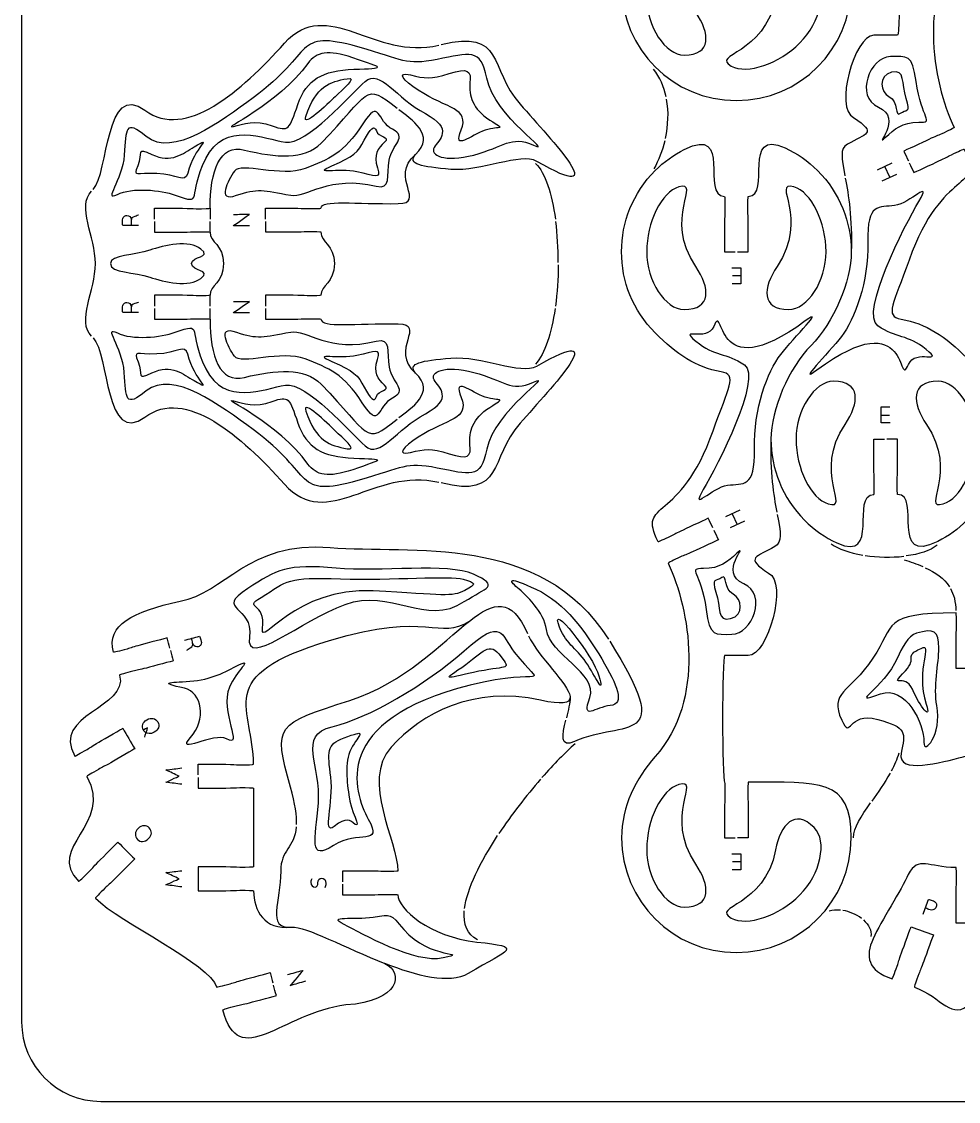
# Model space of a CAD drawing. Extents: x 0 to 250, y 0 to 300.
# Drawn here: x 0 to 118.3, y 0 to 136.4 of the extents above; entities that cross this region are included whole.
import ezdxf

# ---------------------------------------------------------------- set-up
doc = ezdxf.new("R2010")
doc.units = 0
doc.header["$MEASUREMENT"] = 0
doc.layers.add('DEFAULT', color=7, linetype='CONTINUOUS')

msp = doc.modelspace()

# ---------------------------------------------------------------- linework, layer by layer
at = {"layer": 'DEFAULT', "color": 250}
for points in [[(109.92, 118.54), (108.09, 117.68)], [(109.7, 116.78), (109.06, 118.14)], [(108.73, 116.32), (110.56, 117.18)], [(89.74, 105.33), (90.88, 105.33), (90.88, 103.31), (89.79, 103.31)], [(89.83, 104.38), (90.88, 104.38)], [(109.74, 85.74), (108.6, 85.74), (108.6, 87.76), (109.7, 87.76)], [(109.65, 86.68), (108.6, 86.68)], [(90.76, 74.74), (88.92, 73.88)], [(89.78, 74.28), (90.42, 72.92)], [(89.56, 72.52), (91.39, 73.38)], [(89.74, 31.31), (90.88, 31.31), (90.88, 29.29), (89.79, 29.29)], [(89.83, 30.37), (90.88, 30.37)]]:
    msp.add_lwpolyline(points, dxfattribs=at)
at = {"layer": 'DEFAULT', "color": 1}
for points in [[(23.85, 112.86), (23.85, 112.85), (23.85, 111.5)], [(23.85, 109.85), (23.85, 111.2)], [(23.85, 100.5), (23.85, 101.86)], [(23.85, 98.85), (23.85, 100.2)]]:
    msp.add_lwpolyline(points, dxfattribs=at)
for points, knots in [([(240.05, 0.05), (163.38, 0.05), (86.72, 0.05), (10.05, 0.05), (4.53, 0.05), (0.05, 4.53), (0.05, 10.05), (0.05, 103.38), (0.05, 196.72), (0.05, 290.05), (0.05, 295.57), (4.53, 300.05), (10.05, 300.05), (86.72, 300.05), (163.38, 300.05), (240.05, 300.05), (245.57, 300.05), (250.05, 295.57), (250.05, 290.05), (250.05, 196.72), (250.05, 103.38), (250.05, 10.05), (250.05, 4.53), (245.57, 0.05), (240.05, 0.05)], [0, 0, 0, 0, 651.969, 651.969, 651.969, 652.969, 652.969, 652.969, 1446.669, 1446.669, 1446.669, 1447.669, 1447.669, 1447.669, 2099.638, 2099.638, 2099.638, 2100.638, 2100.638, 2100.638, 2894.338, 2894.338, 2894.338, 2895.338, 2895.338, 2895.338, 2895.338]), ([(87.46, 179.82), (87.65, 179.41), (87.84, 179), (88.04, 178.59), (88.04, 178.59), (85.66, 177.48), (84.86, 177.11), (83.99, 176.7), (83.79, 176.67), (83.25, 176.42), (82.38, 176.01), (81.67, 175.68), (81.69, 175.63), (84.43, 169.76), (86.46, 158.43), (80.06, 151.21), (77.6, 148.43), (75.81, 144.96), (75.81, 140.96), (75.81, 132.95), (82.3, 126.46), (90.31, 126.46), (98.32, 126.46), (104.81, 132.95), (104.81, 140.96), (104.81, 148.54), (100.75, 147.96), (91.81, 147.96), (91.76, 147.96), (91.76, 147.17), (91.76, 146.21), (91.76, 145.62), (91.81, 145.42), (91.81, 144.46), (91.81, 143.29), (91.81, 142.12), (91.81, 140.95), (91.36, 140.95), (90.92, 140.95), (90.47, 140.95)], [0, 0, 0, 0, 3.82953, 3.82953, 3.82953, 4.82953, 4.82953, 4.82953, 5.82953, 5.82953, 5.82953, 6.82953, 6.82953, 6.82953, 7.82953, 7.82953, 7.82953, 8.82953, 8.82953, 8.82953, 9.82953, 9.82953, 9.82953, 10.82953, 10.82953, 10.82953, 11.82953, 11.82953, 11.82953, 12.82953, 12.82953, 12.82953, 13.82953, 13.82953, 13.82953, 23.75953, 23.75953, 23.75953, 27.57953, 27.57953, 27.57953, 27.57953]), ([(109.02, 157.72), (108.57, 157.72), (108.12, 157.72), (107.67, 157.72), (107.67, 156.55), (107.67, 155.38), (107.67, 154.22), (107.67, 153.25), (107.72, 153.05), (107.72, 152.47), (107.72, 151.5), (107.72, 150.72), (107.67, 150.72), (98.73, 150.72), (94.67, 150.13), (94.67, 157.71), (94.67, 165.72), (101.16, 172.21), (109.17, 172.21), (117.18, 172.21), (123.67, 165.72), (123.67, 157.71), (123.67, 153.71), (121.88, 150.24), (119.42, 147.46), (113.02, 140.23), (115.05, 128.91), (117.79, 123.04), (117.81, 122.99), (117.1, 122.66), (116.23, 122.25), (115.69, 122), (115.5, 121.96), (114.62, 121.56), (113.82, 121.18), (111.45, 120.08), (111.45, 120.08), (111.64, 119.67), (111.83, 119.26), (112.02, 118.85)], [0, 0, 0, 0, 3.84, 3.84, 3.84, 13.77, 13.77, 13.77, 14.77, 14.77, 14.77, 15.77, 15.77, 15.77, 16.77, 16.77, 16.77, 17.77, 17.77, 17.77, 18.77, 18.77, 18.77, 19.77, 19.77, 19.77, 20.77, 20.77, 20.77, 21.77, 21.77, 21.77, 22.77, 22.77, 22.77, 23.77, 23.77, 23.77, 27.59953, 27.59953, 27.59953, 27.59953]), ([(109.32, 157.72), (109.77, 157.72), (110.22, 157.72), (110.67, 157.72), (110.67, 156.55), (110.67, 155.38), (110.67, 154.22), (110.67, 153.25), (110.62, 153.05), (110.62, 152.47), (110.62, 151.5), (110.62, 150.72), (110.67, 150.72), (111, 150.59), (111, 134.71), (110.67, 134.71), (109.67, 134.71), (108.67, 134.71), (107.67, 134.71), (105.19, 134.71), (102.65, 125.45), (105.1, 124.3), (108.2, 122.3), (106.63, 122.26), (104.32, 120.94), (103.35, 120.38), (103.59, 119.22), (104.01, 116.97)], [0, 0, 0, 0, 3.82, 3.82, 3.82, 13.75, 13.75, 13.75, 14.75, 14.75, 14.75, 15.75, 15.75, 15.75, 16.75, 16.75, 16.75, 25.25, 25.25, 25.25, 26.25, 26.25, 26.25, 27.25, 27.25, 27.25, 28.25, 28.25, 28.25, 28.25]), ([(85.17, 137.64), (87, 134.95), (87.2, 132.21), (83.72, 132.21), (81.32, 132.21), (78.98, 135.81), (78.98, 139.5), (78.98, 143.18), (80.85, 147.07), (83.05, 147.69), (85.99, 148.52), (81.04, 143.75), (85.17, 137.64)], [1, 1, 1, 1, 2, 2, 2, 3, 3, 3, 4, 4, 4, 5, 5, 5, 5]), ([(89.66, 130.82), (87, 132.31), (93.87, 132.18), (95.26, 139.42), (95.88, 142.62), (97.67, 144.7), (100.14, 142.24), (101.83, 140.54), (100.93, 136.34), (98.33, 133.73), (95.72, 131.13), (91.66, 129.7), (89.66, 130.82)], [1, 1, 1, 1, 2, 2, 2, 3, 3, 3, 4, 4, 4, 5, 5, 5, 5]), ([(9.09, 115.22), (11.07, 117.34), (10.61, 128.97), (15.63, 125.23), (20.75, 121.42), (27.78, 127.63), (33.25, 133.71), (38.68, 139.76), (44.62, 131.47), (52.72, 133.46)], [0, 0, 0, 0, 1, 1, 1, 2, 2, 2, 3, 3, 3, 3]), ([(53.01, 133.53), (61.03, 135.56), (59.03, 130.53), (63, 126), (67, 121.44), (75.04, 113.07), (65.11, 118.78), (63.03, 119.94), (58.09, 117.43), (54.27, 117.77), (50.45, 118.1), (48.77, 118.42), (49.77, 119.66), (52.49, 122.08), (49.12, 124.18), (47.7, 125.29)], [0, 0, 0, 0, 1, 1, 1, 2, 2, 2, 3, 3, 3, 4, 4, 4, 5, 5, 5, 5]), ([(16.84, 111.5), (16.84, 111.95), (16.84, 112.4), (16.84, 112.85), (18.01, 112.85), (19.18, 112.85), (20.35, 112.85), (21.31, 112.85), (21.5, 112.8), (22.1, 112.8), (23.06, 112.8), (23.85, 112.8), (23.85, 112.86), (23.85, 117.62), (25.06, 120.97), (28.2, 120.21), (32.16, 119.25), (35.77, 118.93), (37.87, 121.08), (44.12, 127.47), (43.24, 128.93), (47.47, 125.48)], [0, 0, 0, 0, 3.83, 3.83, 3.83, 13.76, 13.76, 13.76, 14.76, 14.76, 14.76, 15.78, 15.78, 15.78, 16.78, 16.78, 16.78, 17.78, 17.78, 17.78, 18.78, 18.78, 18.78, 18.78]), ([(87.34, 72.48), (87.14, 72.89), (86.95, 73.29), (86.76, 73.7), (86.76, 73.7), (84.39, 72.6), (83.59, 72.22), (82.71, 71.82), (82.56, 71.69), (82.03, 71.44), (81.15, 71.03), (80.44, 70.7), (80.42, 70.74), (77.75, 76.12), (83.17, 72.88), (87.37, 84.75), (89.35, 90.33), (90.51, 91.85), (88.37, 92.21), (85.23, 92.75), (82.77, 94.4), (80.05, 97.11), (74.39, 102.77), (74.39, 111.95), (80.05, 117.62), (81.16, 118.72), (82.4, 119.61), (83.73, 120.28), (89.9, 123.41), (85.73, 114.36), (88.81, 114.36), (88.86, 114.36), (88.86, 113.58), (88.86, 112.61), (88.86, 112.02), (88.81, 111.83), (88.81, 110.86), (88.81, 109.69), (88.81, 108.53), (88.81, 107.36), (89.26, 107.36), (89.71, 107.36), (90.16, 107.36)], [0, 0, 0, 0, 3.82953, 3.82953, 3.82953, 4.82953, 4.82953, 4.82953, 5.82953, 5.82953, 5.82953, 6.82953, 6.82953, 6.82953, 7.82953, 7.82953, 7.82953, 8.82953, 8.82953, 8.82953, 9.82953, 9.82953, 9.82953, 10.82953, 10.82953, 10.82953, 11.82953, 11.82953, 11.82953, 12.82953, 12.82953, 12.82953, 13.82953, 13.82953, 13.82953, 14.82953, 14.82953, 14.82953, 24.75953, 24.75953, 24.75953, 28.59953, 28.59953, 28.59953, 28.59953]), ([(90.46, 107.36), (90.91, 107.36), (91.36, 107.36), (91.81, 107.36), (91.81, 108.53), (91.81, 109.69), (91.81, 110.86), (91.81, 111.83), (91.76, 112.02), (91.76, 112.61), (91.76, 113.58), (91.76, 114.36), (91.81, 114.36), (94.81, 114.37), (90.89, 123.01), (96.48, 120.48), (97.95, 119.79), (99.34, 118.84), (100.56, 117.62), (103.39, 114.78), (104.81, 111.07), (104.81, 107.36), (104.81, 103.65), (102.57, 98.36), (99.74, 95.53), (96.91, 92.7), (94.67, 87.41), (94.67, 83.7), (94.54, 79.55), (95.02, 76.58), (95.4, 74.48)], [0, 0, 0, 0, 3.82, 3.82, 3.82, 13.75, 13.75, 13.75, 14.75, 14.75, 14.75, 15.75, 15.75, 15.75, 16.75, 16.75, 16.75, 17.75, 17.75, 17.75, 18.75, 18.75, 18.75, 19.75, 19.75, 19.75, 20.75, 20.75, 20.75, 21.75, 21.75, 21.75, 21.75]), ([(112.14, 118.58), (112.33, 118.17), (112.52, 117.76), (112.71, 117.36), (112.71, 117.36), (115.09, 118.46), (115.89, 118.83), (116.76, 119.24), (116.92, 119.37), (117.45, 119.62), (118.33, 120.03), (119.04, 120.36), (119.06, 120.32), (121.72, 114.94), (116.31, 118.17), (112.11, 106.31), (110.13, 100.73), (108.97, 99.21), (111.11, 98.85), (114.25, 98.32), (116.71, 96.67), (119.42, 93.95), (125.09, 88.29), (125.09, 79.11), (119.42, 73.45), (118.32, 72.34), (117.07, 71.45), (115.75, 70.78), (109.57, 67.65), (113.74, 76.7), (110.67, 76.7), (110.62, 76.7), (110.62, 77.48), (110.62, 78.45), (110.62, 79.04), (110.67, 79.23), (110.67, 80.2), (110.67, 81.37), (110.67, 82.54), (110.67, 83.7), (110.22, 83.7), (109.77, 83.7), (109.32, 83.7)], [0, 0, 0, 0, 3.82953, 3.82953, 3.82953, 4.82953, 4.82953, 4.82953, 5.82953, 5.82953, 5.82953, 6.82953, 6.82953, 6.82953, 7.82953, 7.82953, 7.82953, 8.82953, 8.82953, 8.82953, 9.82953, 9.82953, 9.82953, 10.82953, 10.82953, 10.82953, 11.82953, 11.82953, 11.82953, 12.82953, 12.82953, 12.82953, 13.82953, 13.82953, 13.82953, 14.82953, 14.82953, 14.82953, 24.75953, 24.75953, 24.75953, 28.58953, 28.58953, 28.58953, 28.58953]), ([(30.85, 111.5), (30.85, 111.95), (30.85, 112.41), (30.85, 112.86), (32.01, 112.86), (33.18, 112.86), (34.35, 112.86), (35.32, 112.86), (35.51, 112.81), (36.1, 112.81), (37.07, 112.81), (37.85, 112.81), (37.85, 112.86), (37.85, 113.99), (42.21, 113.36), (47.6, 113.44), (51.24, 113.49), (46.45, 116.72), (49.77, 119.66)], [0, 0, 0, 0, 3.85, 3.85, 3.85, 13.78, 13.78, 13.78, 14.78, 14.78, 14.78, 15.78, 15.78, 15.78, 16.78, 16.78, 16.78, 17.78, 17.78, 17.78, 17.78]), ([(83.71, 100.07), (81.32, 100.07), (78.98, 103.67), (78.98, 107.36), (78.98, 111.05), (80.85, 114.93), (83.05, 115.55), (85.98, 116.38), (81.04, 111.61), (85.17, 105.5), (87, 102.81), (87.2, 100.07), (83.71, 100.07)], [1, 1, 1, 1, 2, 2, 2, 3, 3, 3, 4, 4, 4, 5, 5, 5, 5]), ([(96.91, 100.07), (93.42, 100.07), (93.63, 102.81), (95.45, 105.5), (99.59, 111.61), (94.64, 116.38), (97.57, 115.55), (99.77, 114.93), (101.64, 111.05), (101.64, 107.36), (101.64, 103.67), (99.3, 100.07), (96.91, 100.07)], [1, 1, 1, 1, 2, 2, 2, 3, 3, 3, 4, 4, 4, 5, 5, 5, 5]), ([(8.88, 96.69), (6.98, 98.55), (9.37, 102.48), (9.37, 105.86), (9.37, 109.23), (6.98, 113.16), (8.88, 115.01)], [0, 0, 0, 0, 1, 1, 1, 2, 2, 2, 2]), ([(16.84, 111.2), (16.84, 110.75), (16.84, 110.3), (16.84, 109.85), (18.01, 109.85), (19.18, 109.85), (20.35, 109.85), (21.31, 109.85), (21.5, 109.9), (22.1, 109.9), (23.06, 109.9), (23.85, 109.9), (23.85, 109.85), (23.85, 108.49), (25.54, 108.3), (25.54, 105.86), (25.54, 103.41), (23.85, 103.22), (23.85, 101.86), (23.85, 101.81), (23.06, 101.81), (22.1, 101.81), (21.5, 101.81), (21.31, 101.86), (20.35, 101.86), (19.59, 101.86), (18.84, 101.86), (18.08, 101.86), (17.67, 101.86), (17.26, 101.86), (16.84, 101.86), (16.84, 101.41), (16.84, 100.95), (16.84, 100.5)], [0, 0, 0, 0, 3.83, 3.83, 3.83, 13.76, 13.76, 13.76, 14.76, 14.76, 14.76, 15.76, 15.76, 15.76, 16.76, 16.76, 16.76, 17.76, 17.76, 17.76, 18.76, 18.76, 18.76, 19.76, 19.76, 19.76, 26.18, 26.18, 26.18, 29.69, 29.69, 29.69, 33.52, 33.52, 33.52, 33.52]), ([(30.85, 111.2), (30.85, 110.75), (30.85, 110.3), (30.85, 109.86), (32.01, 109.86), (33.18, 109.86), (34.35, 109.86), (35.32, 109.86), (35.51, 109.91), (36.1, 109.91), (37.07, 109.91), (37.85, 109.91), (37.85, 109.86), (37.85, 108.49), (39.54, 108.3), (39.54, 105.86), (39.54, 103.41), (37.86, 103.22), (37.85, 101.86), (37.85, 101.81), (37.07, 101.81), (36.1, 101.81), (35.51, 101.81), (35.32, 101.86), (34.35, 101.86), (33.18, 101.86), (32.01, 101.86), (30.85, 101.86), (30.85, 101.41), (30.85, 100.96), (30.85, 100.5)], [0, 0, 0, 0, 3.81, 3.81, 3.81, 13.74, 13.74, 13.74, 14.74, 14.74, 14.74, 15.74, 15.74, 15.74, 16.74, 16.74, 16.74, 17.74, 17.74, 17.74, 18.74, 18.74, 18.74, 19.74, 19.74, 19.74, 29.67, 29.67, 29.67, 33.51, 33.51, 33.51, 33.51]), ([(16.84, 100.2), (16.84, 99.75), (16.84, 99.3), (16.84, 98.85), (18.01, 98.85), (19.18, 98.85), (20.35, 98.85), (21.31, 98.85), (21.5, 98.91), (22.1, 98.91), (23.06, 98.91), (23.85, 98.91), (23.85, 98.85), (23.85, 94.09), (25.06, 90.74), (28.2, 91.5), (32.16, 92.46), (35.77, 92.78), (37.87, 90.63), (44.12, 84.24), (43.24, 82.77), (47.47, 86.22)], [0, 0, 0, 0, 3.83, 3.83, 3.83, 13.76, 13.76, 13.76, 14.76, 14.76, 14.76, 15.76, 15.76, 15.76, 16.76, 16.76, 16.76, 17.76, 17.76, 17.76, 18.76, 18.76, 18.76, 18.76]), ([(30.85, 100.2), (30.85, 99.76), (30.85, 99.31), (30.85, 98.86), (32.01, 98.86), (33.18, 98.86), (34.35, 98.86), (35.32, 98.86), (35.51, 98.91), (36.1, 98.91), (37.07, 98.91), (37.85, 98.91), (37.85, 98.86), (37.85, 97.72), (42.21, 98.35), (47.6, 98.27), (51.24, 98.22), (46.45, 94.99), (49.77, 92.04)], [0, 0, 0, 0, 3.82, 3.82, 3.82, 13.75, 13.75, 13.75, 14.75, 14.75, 14.75, 15.75, 15.75, 15.75, 16.75, 16.75, 16.75, 17.75, 17.75, 17.75, 17.75]), ([(47.7, 86.41), (49.12, 87.53), (52.49, 89.63), (49.77, 92.04), (48.77, 93.29), (50.45, 93.61), (54.27, 93.94), (58.09, 94.27), (63.03, 91.77), (65.11, 92.93), (75.04, 98.65), (67, 90.27), (63, 85.71), (59.03, 81.18), (61.03, 76.15), (53.01, 78.18)], [0, 0, 0, 0, 1, 1, 1, 2, 2, 2, 3, 3, 3, 4, 4, 4, 5, 5, 5, 5]), ([(9.1, 96.49), (11.07, 94.37), (10.61, 82.74), (15.63, 86.48), (20.75, 90.3), (27.78, 84.08), (33.25, 78), (38.68, 71.95), (44.62, 80.24), (52.72, 78.25)], [0, 0, 0, 0, 1, 1, 1, 2, 2, 2, 3, 3, 3, 3]), ([(102.57, 91), (106.06, 91), (105.85, 88.26), (104.03, 85.56), (99.9, 79.46), (104.85, 74.68), (101.91, 75.52), (99.71, 76.14), (97.84, 80.02), (97.84, 83.7), (97.84, 87.39), (100.18, 91), (102.57, 91)], [1, 1, 1, 1, 2, 2, 2, 3, 3, 3, 4, 4, 4, 5, 5, 5, 5]), ([(114.31, 85.56), (112.49, 88.26), (112.28, 91), (115.77, 91), (118.16, 91), (120.5, 87.39), (120.5, 83.7), (120.5, 80.02), (118.63, 76.14), (116.43, 75.52), (113.5, 74.68), (118.45, 79.46), (114.31, 85.56)], [1, 1, 1, 1, 2, 2, 2, 3, 3, 3, 4, 4, 4, 5, 5, 5, 5]), ([(94.67, 83.7), (94.67, 79.99), (96.09, 76.27), (98.92, 73.45), (100.14, 72.22), (101.52, 71.28), (103, 70.58), (108.58, 68.06), (104.67, 76.69), (107.67, 76.7), (107.72, 76.7), (107.72, 77.48), (107.72, 78.45), (107.72, 79.04), (107.67, 79.23), (107.67, 80.2), (107.67, 81.37), (107.67, 82.54), (107.67, 83.7), (108.12, 83.7), (108.57, 83.7), (109.02, 83.7)], [0, 0, 0, 0, 1, 1, 1, 2, 2, 2, 3, 3, 3, 4, 4, 4, 5, 5, 5, 14.93, 14.93, 14.93, 18.76, 18.76, 18.76, 18.76]), ([(95.46, 74.19), (95.89, 71.88), (96.15, 70.68), (95.16, 70.12), (92.85, 68.81), (91.28, 68.76), (94.38, 66.76), (96.83, 65.62), (94.29, 56.35), (91.81, 56.35), (90.81, 56.35), (89.81, 56.35), (88.81, 56.35), (88.48, 56.35), (88.48, 40.47), (88.81, 40.35), (88.86, 40.35), (88.86, 39.57), (88.86, 38.6), (88.86, 38.01), (88.81, 37.82), (88.81, 36.85), (88.81, 35.68), (88.81, 34.51), (88.81, 33.35), (89.26, 33.35), (89.71, 33.35), (90.16, 33.35)], [0, 0, 0, 0, 1, 1, 1, 2, 2, 2, 3, 3, 3, 11.5, 11.5, 11.5, 12.5, 12.5, 12.5, 13.5, 13.5, 13.5, 14.5, 14.5, 14.5, 24.43, 24.43, 24.43, 28.26, 28.26, 28.26, 28.26]), ([(18.77, 57.29), (18.65, 57.72), (18.54, 58.16), (18.42, 58.59), (18.42, 58.59), (15.88, 57.92), (15.04, 57.69), (14.1, 57.44), (13.93, 57.34), (13.36, 57.19), (12.43, 56.94), (11.67, 56.73), (11.66, 56.78), (10.72, 60.27), (14.06, 61.87), (20.07, 63.23), (25.55, 64.16), (28.66, 70.89), (39, 70.01), (49.3, 69.15), (65.54, 71.99), (74.15, 58.44)], [0, 0, 0, 0, 3.830157, 3.830157, 3.830157, 4.830157, 4.830157, 4.830157, 5.830157, 5.830157, 5.830157, 6.830157, 6.830157, 6.830157, 7.830157, 7.830157, 7.830157, 8.830157, 8.830157, 8.830157, 9.830157, 9.830157, 9.830157, 9.830157]), ([(87.46, 72.21), (87.65, 71.8), (87.84, 71.39), (88.04, 70.98), (88.04, 70.98), (85.66, 69.88), (84.86, 69.5), (83.99, 69.1), (83.79, 69.06), (83.25, 68.81), (82.38, 68.41), (81.67, 68.07), (81.69, 68.02), (84.43, 62.15), (86.46, 50.83), (80.06, 43.61), (77.6, 40.83), (75.81, 37.35), (75.81, 33.35), (75.81, 25.34), (82.3, 18.85), (90.31, 18.85), (98.32, 18.85), (104.81, 25.34), (104.81, 33.35), (104.81, 40.93), (100.75, 40.35), (91.81, 40.35), (91.76, 40.35), (91.76, 39.57), (91.76, 38.6), (91.76, 38.01), (91.81, 37.82), (91.81, 36.85), (91.81, 35.68), (91.81, 34.51), (91.81, 33.35), (91.36, 33.35), (90.91, 33.35), (90.46, 33.35)], [0, 0, 0, 0, 3.82953, 3.82953, 3.82953, 4.82953, 4.82953, 4.82953, 5.82953, 5.82953, 5.82953, 6.82953, 6.82953, 6.82953, 7.82953, 7.82953, 7.82953, 8.82953, 8.82953, 8.82953, 9.82953, 9.82953, 9.82953, 10.82953, 10.82953, 10.82953, 11.82953, 11.82953, 11.82953, 12.82953, 12.82953, 12.82953, 13.82953, 13.82953, 13.82953, 23.75953, 23.75953, 23.75953, 27.58953, 27.58953, 27.58953, 27.58953]), ([(22.33, 41.28), (22.33, 41.73), (22.33, 42.18), (22.33, 42.63), (23.5, 42.63), (24.67, 42.63), (25.84, 42.63), (26.8, 42.63), (27, 42.57), (27.59, 42.57), (28.55, 42.57), (29.34, 42.57), (29.34, 42.63), (29.34, 49.69), (24, 53.85), (38.94, 58.25), (51.51, 62.07), (52.75, 58.25), (56.62, 60.72), (59.7, 63.13), (61.88, 63.77), (63.94, 59.14)], [0, 0, 0, 0, 3.83, 3.83, 3.83, 13.76, 13.76, 13.76, 14.76, 14.76, 14.76, 15.76, 15.76, 15.76, 16.76, 16.76, 16.76, 17.76, 17.76, 17.76, 18.76, 18.76, 18.76, 18.76]), ([(119.4, 54.73), (118.95, 54.73), (118.5, 54.73), (118.05, 54.73), (118.05, 55.9), (118.05, 57.07), (118.05, 58.23), (118.05, 59.2), (118.1, 59.4), (118.1, 59.98), (118.1, 60.95), (118.1, 61.74), (118.05, 61.74), (108.65, 61.74), (110.37, 60.25), (107.55, 56.02), (104.58, 51.55), (101.95, 51.78), (103.61, 48.21), (104.85, 45.55), (104.27, 49.38), (108.15, 48.29), (111.88, 47.26), (111.65, 46.69), (111.12, 44.02), (110.57, 41.28), (116.2, 42.9), (118.95, 43.57), (122.14, 44.34), (119.66, 48.07), (124.9, 48.14)], [0, 0, 0, 0, 3.83, 3.83, 3.83, 13.76, 13.76, 13.76, 14.76, 14.76, 14.76, 15.76, 15.76, 15.76, 16.76, 16.76, 16.76, 17.76, 17.76, 17.76, 18.76, 18.76, 18.76, 19.76, 19.76, 19.76, 20.76, 20.76, 20.76, 21.76, 21.76, 21.76, 21.76]), ([(34.76, 35.03), (34.8, 36.12), (34.62, 37.59), (34.01, 39.74), (31.77, 47.7), (32.19, 47.69), (41.49, 50.69), (48.46, 52.95), (53.12, 57.98), (56.62, 60.72)], [0, 0, 0, 0, 1, 1, 1, 2, 2, 2, 3, 3, 3, 3]), ([(64.06, 58.86), (65.3, 56.2), (69.13, 52.76), (69.31, 51.2), (69.31, 51.15), (69.31, 51.11), (69.31, 51.06), (69.32, 50.4), (69.08, 49.45), (68.84, 48.51)], [0, 0, 0, 0, 1, 1, 1, 2, 2, 2, 3, 3, 3, 3]), ([(74.31, 58.19), (82.78, 44.64), (76.2, 48.35), (69.87, 45.49), (67.99, 44.65), (68.31, 46.35), (68.77, 48.22)], [0, 0, 0, 0, 1, 1, 1, 2, 2, 2, 2]), ([(18.85, 57), (18.96, 56.56), (19.08, 56.13), (19.2, 55.69), (19.2, 55.69), (16.66, 55.02), (15.81, 54.79), (14.88, 54.54), (14.68, 54.54), (14.11, 54.39), (13.19, 54.14), (12.43, 53.93), (12.43, 53.89), (13.55, 49.71), (3.74, 48.92), (6.77, 43.67), (6.79, 43.63), (7.47, 44.02), (8.31, 44.5), (8.82, 44.8), (8.96, 44.94), (9.8, 45.42), (10.55, 45.86), (12.83, 47.18), (12.83, 47.18), (13.33, 46.31), (13.83, 45.44), (14.33, 44.58), (14.33, 44.58), (12.06, 43.26), (11.3, 42.82), (10.46, 42.34), (10.27, 42.29), (9.76, 41.99), (8.92, 41.51), (8.24, 41.11), (8.27, 41.07), (11.73, 35.07), (2.97, 32.12), (7.26, 27.84), (7.29, 27.8), (7.85, 28.35), (8.53, 29.04), (8.95, 29.45), (9.05, 29.62), (9.73, 30.31), (10.35, 30.93), (12.21, 32.79), (12.21, 32.79), (12.92, 32.08), (13.62, 31.37), (14.33, 30.67), (14.33, 30.67), (12.47, 28.81), (11.85, 28.19), (11.17, 27.5), (11, 27.4), (10.58, 26.99), (9.9, 26.3), (9.34, 25.75), (9.38, 25.71), (12.41, 22.68), (23.9, 17.4), (24.68, 14.5), (24.69, 14.46), (25.45, 14.66), (26.38, 14.91), (26.95, 15.06), (27.12, 15.16), (28.06, 15.41), (28.9, 15.64), (31.44, 16.32), (31.44, 16.32), (31.56, 15.88), (31.67, 15.45), (31.79, 15.01)], [0, 0, 0, 0, 3.830157, 3.830157, 3.830157, 4.830157, 4.830157, 4.830157, 5.830157, 5.830157, 5.830157, 6.830157, 6.830157, 6.830157, 7.830157, 7.830157, 7.830157, 8.830157, 8.830157, 8.830157, 9.830157, 9.830157, 9.830157, 10.830157, 10.830157, 10.830157, 19.342765, 19.342765, 19.342765, 20.342765, 20.342765, 20.342765, 21.342765, 21.342765, 21.342765, 22.342765, 22.342765, 22.342765, 23.342765, 23.342765, 23.342765, 24.342765, 24.342765, 24.342765, 25.342765, 25.342765, 25.342765, 26.342765, 26.342765, 26.342765, 34.849262, 34.849262, 34.849262, 35.849262, 35.849262, 35.849262, 36.849262, 36.849262, 36.849262, 37.849262, 37.849262, 37.849262, 38.849262, 38.849262, 38.849262, 39.849262, 39.849262, 39.849262, 40.849262, 40.849262, 40.849262, 41.849262, 41.849262, 41.849262, 45.679419, 45.679419, 45.679419, 45.679419]), ([(69.31, 51.2), (69.31, 51.15), (69.31, 51.11), (69.31, 51.06), (69.29, 50.34), (68.29, 50.12), (65.56, 50.72), (57.09, 52.58), (50.57, 49.07), (46.71, 44.78), (42.85, 40.48), (47.56, 33), (47.56, 29.14), (47.56, 29.09), (46.78, 29.09), (45.81, 29.09), (45.23, 29.09), (45.03, 29.14), (44.06, 29.14), (42.9, 29.14), (41.73, 29.14), (40.56, 29.14), (40.56, 28.69), (40.56, 28.24), (40.56, 27.79)], [0, 0, 0, 0, 1, 1, 1, 2, 2, 2, 3, 3, 3, 4, 4, 4, 5, 5, 5, 6, 6, 6, 15.93, 15.93, 15.93, 19.76, 19.76, 19.76, 19.76]), ([(22.33, 40.98), (22.33, 40.53), (22.33, 40.08), (22.33, 39.63), (23.5, 39.63), (24.67, 39.63), (25.84, 39.63), (26.8, 39.63), (27, 39.68), (27.59, 39.68), (28.55, 39.68), (29.34, 39.68), (29.34, 39.63), (29.34, 36.3), (29.34, 32.98), (29.34, 29.66), (29.34, 29.61), (28.55, 29.61), (27.59, 29.61), (27, 29.61), (26.8, 29.66), (25.84, 29.66), (24.67, 29.66), (23.5, 29.66), (22.33, 29.66), (22.33, 28.66), (22.33, 27.66), (22.33, 26.66), (23.5, 26.66), (24.67, 26.66), (25.84, 26.66), (26.8, 26.66), (27, 26.71), (27.59, 26.71), (28.55, 26.71), (29.34, 26.71), (29.34, 26.66), (29.34, 24.13), (30.72, 21.7), (34.07, 22.05), (34.1, 22.05), (34.12, 22.05), (34.14, 22.05), (35.93, 22.19), (40.91, 19.44), (45.92, 17.47), (48.39, 16.3), (47.78, 12.68), (41, 12.23), (32.76, 11.19), (27.55, 3.77), (25.45, 11.6), (25.45, 11.66), (26.2, 11.86), (27.13, 12.11), (27.7, 12.26), (27.9, 12.26), (28.83, 12.51), (29.68, 12.74), (32.22, 13.42), (32.22, 13.42), (32.1, 13.85), (31.98, 14.29), (31.87, 14.72)], [0, 0, 0, 0, 3.83, 3.83, 3.83, 13.76, 13.76, 13.76, 14.76, 14.76, 14.76, 15.76, 15.76, 15.76, 44, 44, 44, 45, 45, 45, 46, 46, 46, 55.93, 55.93, 55.93, 64.44, 64.44, 64.44, 74.37, 74.37, 74.37, 75.37, 75.37, 75.37, 76.37, 76.37, 76.37, 77.37, 77.37, 77.37, 78.37, 78.37, 78.37, 79.37, 79.37, 79.37, 80.37, 80.37, 80.37, 81.37, 81.37, 81.37, 82.37, 82.37, 82.37, 83.37, 83.37, 83.37, 84.37, 84.37, 84.37, 88.200157, 88.200157, 88.200157, 88.200157]), ([(85.17, 30.03), (87, 27.34), (87.2, 24.6), (83.72, 24.6), (81.32, 24.6), (78.98, 28.2), (78.98, 31.89), (78.98, 35.57), (80.85, 39.46), (83.05, 40.08), (85.99, 40.91), (81.04, 36.14), (85.17, 30.03)], [1, 1, 1, 1, 2, 2, 2, 3, 3, 3, 4, 4, 4, 5, 5, 5, 5]), ([(89.66, 23.21), (87, 24.7), (93.87, 24.57), (95.26, 31.81), (95.88, 35.01), (97.67, 37.09), (100.14, 34.63), (101.83, 32.93), (100.93, 28.73), (98.33, 26.12), (95.72, 23.52), (91.66, 22.09), (89.66, 23.21)], [1, 1, 1, 1, 2, 2, 2, 3, 3, 3, 4, 4, 4, 5, 5, 5, 5]), ([(34.74, 34.73), (34.5, 32.04), (32.77, 31.85), (32.77, 29.14), (32.77, 25.32), (30.93, 21.85), (34.07, 22.05), (34.1, 22.05), (34.12, 22.05), (34.14, 22.05)], [0, 0, 0, 0, 1, 1, 1, 2, 2, 2, 3, 3, 3, 3]), ([(119.4, 22.58), (118.95, 22.58), (118.5, 22.58), (118.05, 22.58), (118.05, 23.75), (118.05, 24.91), (118.05, 26.08), (118.05, 27.05), (118.1, 27.25), (118.1, 27.84), (118.1, 28.8), (118.1, 29.59), (118.05, 29.59), (114.43, 29.59), (113.35, 31.12), (112.01, 28.72), (111.15, 26.77), (108.57, 22.83), (107.57, 20.59), (106.58, 18.36), (106.85, 16.6), (109.96, 15.52), (110.01, 15.5), (110.28, 16.23), (110.61, 17.14), (110.81, 17.7), (110.83, 17.89), (111.16, 18.8), (111.46, 19.63), (112.36, 22.1), (112.36, 22.1), (113.3, 21.75), (114.24, 21.41), (115.18, 21.07), (115.18, 21.07), (114.28, 18.6), (113.98, 17.78), (113.65, 16.87), (113.54, 16.71), (113.34, 16.15), (113, 15.24), (112.74, 14.5), (112.79, 14.49), (116.2, 13.25), (117.62, 10.13), (119.8, 12.43), (121.91, 14.67), (123.18, 15.11), (124.9, 15.14)], [0, 0, 0, 0, 3.83, 3.83, 3.83, 13.76, 13.76, 13.76, 14.76, 14.76, 14.76, 15.76, 15.76, 15.76, 16.76, 16.76, 16.76, 17.76, 17.76, 17.76, 18.76, 18.76, 18.76, 19.76, 19.76, 19.76, 20.76, 20.76, 20.76, 21.76, 21.76, 21.76, 30.263423, 30.263423, 30.263423, 31.263423, 31.263423, 31.263423, 32.263423, 32.263423, 32.263423, 33.263423, 33.263423, 33.263423, 34.263423, 34.263423, 34.263423, 35.263423, 35.263423, 35.263423, 35.263423]), ([(40.56, 27.49), (40.56, 27.04), (40.56, 26.59), (40.56, 26.14), (41.73, 26.14), (42.9, 26.14), (44.06, 26.14), (45.03, 26.14), (45.23, 26.19), (45.81, 26.19), (46.78, 26.19), (47.56, 26.19), (47.56, 26.14), (47.56, 24.4), (51.57, 20.81), (57.54, 20.18), (63.52, 19.54), (61.78, 19.32), (56.43, 16.2), (54.03, 14.81), (49.97, 15.88), (45.92, 17.47)], [0, 0, 0, 0, 3.83, 3.83, 3.83, 13.76, 13.76, 13.76, 14.76, 14.76, 14.76, 15.76, 15.76, 15.76, 16.76, 16.76, 16.76, 17.76, 17.76, 17.76, 18.76, 18.76, 18.76, 18.76])]:
    msp.add_open_spline(points, degree=3, knots=knots, dxfattribs=at)
at = {"layer": 'DEFAULT', "color": 5}
for points, knots in [([(19.44, 114.52), (17.63, 115.18), (14.01, 115.52), (12.14, 114.6), (10.27, 113.69), (12.76, 116.26), (13.01, 119.58), (13.26, 122.9), (13.07, 124.13), (15.79, 121.92), (19.15, 119.18), (25.15, 123.8), (29.28, 126.8), (37.21, 132.57), (34.3, 135.52), (42.52, 133.24), (48.43, 131.59), (48.41, 130.87), (52.52, 131.66), (56.63, 132.45), (58.04, 133.17), (58.79, 129.3), (59.73, 124.4), (67.55, 119.54), (64.68, 120.83), (61.82, 122.11), (60.95, 120.58), (57.17, 119.58), (53.39, 118.59), (51.57, 119.58), (52.15, 120.54), (52.73, 121.49), (54.68, 122.9), (51.03, 124.81), (47.38, 126.72), (45.3, 130.54), (43.43, 128.88), (41.57, 127.22), (36.03, 120.79), (33.36, 121.2), (30.69, 121.62), (25.71, 123.94), (23.3, 119.13), (20.9, 114.31), (23.18, 113.15), (19.44, 114.52)], [1, 1, 1, 1, 2, 2, 2, 3, 3, 3, 4, 4, 4, 5, 5, 5, 6, 6, 6, 7, 7, 7, 8, 8, 8, 9, 9, 9, 10, 10, 10, 11, 11, 11, 12, 12, 12, 13, 13, 13, 14, 14, 14, 15, 15, 15, 16, 16, 16, 16]), ([(108.24, 125.64), (105.22, 126.93), (107.18, 132.01), (109.75, 132.01), (111.86, 132.01), (112.53, 132.41), (113, 128.86), (113.65, 124.03), (115.44, 123.72), (113.33, 123.72), (111.22, 123.72), (110.32, 122.86), (109.1, 121.78), (107.51, 120.37), (111.51, 124.23), (108.24, 125.64)], [0, 0, 0, 0, 1, 1, 1, 2, 2, 2, 3, 3, 3, 4, 4, 4, 5, 5, 5, 5]), ([(34.03, 114.49), (30.61, 115.14), (29.81, 115.42), (27.18, 114.49), (24.55, 113.56), (26.16, 116.39), (26.93, 117.55), (27.7, 118.71), (32.88, 116.72), (35.85, 117.88), (38.83, 119.04), (40.77, 119.81), (43.06, 123.41), (45.36, 127.01), (44.89, 123.79), (46.88, 122.83), (48.87, 121.86), (46.8, 120.92), (46.46, 118.94), (46.13, 116.97), (46.73, 115.15), (44.83, 115.64), (39.01, 117.13), (35.88, 114.14), (34.03, 114.49)], [0, 0, 0, 0, 1, 1, 1, 2, 2, 2, 3, 3, 3, 4, 4, 4, 5, 5, 5, 6, 6, 6, 7, 7, 7, 8, 8, 8, 8]), ([(103.58, 96.67), (105.23, 98.8), (107.02, 103.56), (106.9, 108.6), (106.77, 113.64), (108.34, 112.94), (110.29, 113.19), (112.25, 113.44), (115.12, 116.73), (113.35, 113.73), (111.59, 110.74), (105.85, 99.62), (108.16, 98), (110.47, 96.38), (111.92, 96.96), (114.28, 95.01), (116.65, 93.06), (112.9, 95.18), (112.04, 93.14), (110.56, 89.61), (112.5, 101.28), (100.48, 92.44), (97.79, 90.46), (101.87, 94.48), (103.58, 96.67)], [0, 0, 0, 0, 1, 1, 1, 2, 2, 2, 3, 3, 3, 4, 4, 4, 5, 5, 5, 6, 6, 6, 7, 7, 7, 8, 8, 8, 8]), ([(22.68, 104), (21.23, 102.84), (18.07, 103.5), (16.23, 104.17), (14.38, 104.83), (11.27, 104.66), (11.27, 105.86), (11.27, 107.05), (14.38, 106.88), (16.23, 107.55), (18.07, 108.21), (21.23, 108.88), (22.68, 107.71), (24.14, 106.55), (21.52, 106.9), (21.52, 105.86), (21.52, 104.81), (24.14, 105.16), (22.68, 104)], [0, 0, 0, 0, 1, 1, 1, 2, 2, 2, 3, 3, 3, 4, 4, 4, 5, 5, 5, 6, 6, 6, 6]), ([(95.9, 94.39), (94.25, 92.26), (92.46, 87.51), (92.58, 82.46), (92.71, 77.42), (91.15, 78.12), (89.19, 77.88), (87.23, 77.63), (84.36, 74.34), (86.13, 77.33), (87.89, 80.32), (93.63, 91.45), (91.32, 93.07), (89.01, 94.68), (87.56, 94.1), (85.2, 96.05), (82.83, 98), (86.58, 95.88), (87.44, 97.92), (88.92, 101.45), (86.98, 89.79), (99.01, 98.62), (101.69, 100.6), (97.61, 96.59), (95.9, 94.39)], [0, 0, 0, 0, 1, 1, 1, 2, 2, 2, 3, 3, 3, 4, 4, 4, 5, 5, 5, 6, 6, 6, 7, 7, 7, 8, 8, 8, 8]), ([(19.44, 97.19), (17.63, 96.53), (14.01, 96.2), (12.14, 97.11), (10.27, 98.02), (12.76, 95.45), (13.01, 92.13), (13.26, 88.81), (13.07, 87.58), (15.79, 89.79), (19.15, 92.53), (25.15, 87.91), (29.28, 84.91), (37.21, 79.14), (34.3, 76.19), (42.52, 78.47), (48.43, 80.12), (48.41, 80.84), (52.52, 80.05), (56.63, 79.26), (58.04, 78.54), (58.79, 82.41), (59.73, 87.31), (67.55, 92.17), (64.68, 90.88), (61.82, 89.6), (60.95, 91.13), (57.17, 92.13), (53.39, 93.13), (51.57, 92.13), (52.15, 91.17), (52.73, 90.22), (54.68, 88.81), (51.03, 86.9), (47.38, 84.99), (45.3, 81.17), (43.43, 82.83), (41.57, 84.49), (36.03, 90.93), (33.36, 90.51), (30.69, 90.1), (25.71, 87.77), (23.3, 92.59), (20.9, 97.4), (23.18, 98.56), (19.44, 97.19)], [1, 1, 1, 1, 2, 2, 2, 3, 3, 3, 4, 4, 4, 5, 5, 5, 6, 6, 6, 7, 7, 7, 8, 8, 8, 9, 9, 9, 10, 10, 10, 11, 11, 11, 12, 12, 12, 13, 13, 13, 14, 14, 14, 15, 15, 15, 16, 16, 16, 16]), ([(34.03, 97.22), (30.61, 96.57), (29.81, 96.29), (27.18, 97.22), (24.55, 98.15), (26.16, 95.32), (26.93, 94.16), (27.7, 93), (32.88, 94.99), (35.85, 93.83), (38.83, 92.67), (40.77, 91.91), (43.06, 88.3), (45.36, 84.7), (44.89, 87.92), (46.88, 88.88), (48.87, 89.85), (46.8, 90.79), (46.46, 92.77), (46.13, 94.74), (46.73, 96.56), (44.83, 96.07), (39.01, 94.58), (35.88, 97.57), (34.03, 97.22)], [0, 0, 0, 0, 1, 1, 1, 2, 2, 2, 3, 3, 3, 4, 4, 4, 5, 5, 5, 6, 6, 6, 7, 7, 7, 8, 8, 8, 8]), ([(91.24, 65.43), (94.26, 64.13), (92.3, 59.05), (89.73, 59.05), (87.62, 59.05), (86.95, 58.65), (86.48, 62.2), (85.83, 67.03), (84.04, 67.35), (86.15, 67.35), (88.26, 67.35), (89.16, 68.2), (90.38, 69.29), (91.97, 70.69), (87.97, 66.83), (91.24, 65.43)], [0, 0, 0, 0, 1, 1, 1, 2, 2, 2, 3, 3, 3, 4, 4, 4, 5, 5, 5, 5]), ([(28.6, 64.83), (32.23, 67.19), (33.61, 67.98), (39.76, 67.4), (45.22, 66.88), (53.94, 68.1), (57.11, 66.64), (60.51, 65.08), (58.78, 65.03), (55.95, 63.17), (51.11, 59.98), (46.57, 64.91), (40.92, 62.83), (35.28, 60.76), (28.25, 54.65), (28.82, 58.7), (29.39, 62.75), (24.29, 62.02), (28.6, 64.83)], [0, 0, 0, 0, 1, 1, 1, 2, 2, 2, 3, 3, 3, 4, 4, 4, 5, 5, 5, 6, 6, 6, 6]), ([(66.32, 59.64), (66.67, 56.54), (72.88, 54.12), (71.8, 51.05), (70.72, 47.98), (72.47, 49.89), (74.38, 50.05), (76.28, 50.22), (75.29, 52.62), (73.3, 55.95), (71.3, 59.27), (68.7, 63.04), (65, 64.74), (61.51, 66.35), (61.43, 65.99), (62.67, 64.91), (63.7, 64.02), (66.08, 61.84), (66.32, 59.64)], [0, 0, 0, 0, 1, 1, 1, 2, 2, 2, 3, 3, 3, 4, 4, 4, 5, 5, 5, 6, 6, 6, 6]), ([(62.26, 56.8), (60.55, 58.98), (60.85, 61.32), (55.95, 56.97), (51.05, 52.62), (43.75, 48.42), (39.26, 47.37), (34.78, 46.32), (37.94, 42.45), (37.52, 37.74), (37.11, 33.04), (36.28, 30.31), (39.43, 32.38), (42.58, 34.45), (45.74, 32.12), (43.83, 35.69), (41.92, 39.26), (39.04, 48.17), (56.7, 52.62), (66.24, 55.03), (66.23, 51.73), (62.26, 56.8)], [0, 0, 0, 0, 1, 1, 1, 2, 2, 2, 3, 3, 3, 4, 4, 4, 5, 5, 5, 6, 6, 6, 7, 7, 7, 7]), ([(115.87, 57.31), (115.87, 55.36), (115.18, 52.36), (115.61, 50.04), (116.3, 46.39), (113.95, 43.67), (113.99, 45.42), (114.06, 47.73), (111.68, 52.66), (108.49, 51.52), (104.16, 49.98), (108.95, 52.11), (110.64, 56.06), (111.16, 57.27), (111.99, 58.87), (113.06, 59.18), (115.24, 59.82), (115.87, 59.51), (115.87, 57.31)], [0, 0, 0, 0, 1, 1, 1, 2, 2, 2, 3, 3, 3, 4, 4, 4, 5, 5, 5, 6, 6, 6, 6]), ([(48.31, 21.75), (46.51, 23.86), (46.87, 23.66), (44.43, 23.32), (42.04, 22.99), (38.43, 23.55), (40.76, 22.4), (43.08, 21.25), (49.71, 17.35), (53.29, 18.18), (56.86, 19.01), (51.59, 17.9), (48.31, 21.75)], [0, 0, 0, 0, 1, 1, 1, 2, 2, 2, 3, 3, 3, 4, 4, 4, 4])]:
    msp.add_open_spline(points, degree=3, knots=knots, dxfattribs=at)
at = {"layer": 'DEFAULT', "color": 3}
for points, knots in [([(36.21, 131.16), (37.25, 132.6), (38.78, 132.92), (41.86, 131.87), (45.97, 130.46), (46.06, 130.58), (42.02, 130.41), (38, 130.25), (36.06, 129.13), (34.94, 125.98), (33.81, 122.83), (33.87, 122.47), (31.69, 123.28), (29.51, 124.08), (28.06, 123.51), (26.79, 123.18), (25.05, 122.73), (32.44, 125.89), (36.21, 131.16)], [0, 0, 0, 0, 1, 1, 1, 2, 2, 2, 3, 3, 3, 4, 4, 4, 5, 5, 5, 6, 6, 6, 6]), ([(50.14, 127.76), (53.84, 125.39), (56.67, 125.53), (55.55, 122.75), (54.43, 119.98), (56.74, 122.09), (58.6, 122.72), (60.47, 123.34), (61.34, 122.6), (59.16, 124), (56.98, 125.39), (56.49, 127.14), (56.67, 128.69), (56.86, 130.25), (56.4, 130.62), (54.04, 129.88), (51.69, 129.13), (50.95, 129.25), (49.14, 129.69), (47.34, 130.12), (48.15, 129.03), (50.14, 127.76)], [0, 0, 0, 0, 1, 1, 1, 2, 2, 2, 3, 3, 3, 4, 4, 4, 5, 5, 5, 6, 6, 6, 7, 7, 7, 7]), ([(109.57, 126.97), (108.5, 127.5), (108.14, 129.58), (109.91, 130.04), (111.67, 130.49), (111.13, 128.63), (111.75, 126.72), (112.38, 124.81), (111.71, 125.39), (111.01, 124.85), (110.3, 124.31), (110.84, 126.34), (109.57, 126.97)], [0, 0, 0, 0, 1, 1, 1, 2, 2, 2, 3, 3, 3, 4, 4, 4, 4]), ([(41.14, 129.22), (39.01, 128.82), (37.19, 128.32), (35.94, 124.46), (35.43, 122.9), (38.71, 126.02), (39.65, 126.95), (40.58, 127.88), (42.59, 129.5), (41.14, 129.22)], [0, 0, 0, 0, 1, 1, 1, 2, 2, 2, 3, 3, 3, 3]), ([(44.99, 117.96), (44.44, 119.62), (45.05, 120.43), (45.88, 121.19), (46.71, 121.95), (45.06, 121.8), (44.85, 122.62), (44.64, 123.44), (44.06, 122.94), (43.31, 121.45), (42.56, 119.96), (41.98, 119.37), (39.24, 118.21), (36.5, 117.05), (40.16, 117.96), (42.4, 117.47), (44.64, 116.97), (45.52, 116.39), (44.99, 117.96)], [0, 0, 0, 0, 1, 1, 1, 2, 2, 2, 3, 3, 3, 4, 4, 4, 5, 5, 5, 6, 6, 6, 6]), ([(16.5, 119.66), (14.47, 120.64), (15.38, 119.83), (14.76, 118.25), (14.13, 116.68), (14.55, 117.34), (17.12, 117.26), (19.69, 117.18), (20.68, 115.91), (21.02, 117.3), (21.85, 120.62), (24.47, 122.11), (21.85, 120.62), (20.42, 119.8), (19, 118.46), (16.5, 119.66)], [0, 0, 0, 0, 1, 1, 1, 2, 2, 2, 3, 3, 3, 4, 4, 4, 5, 5, 5, 5]), ([(16.5, 92.05), (14.47, 91.07), (15.38, 91.88), (14.76, 93.46), (14.13, 95.03), (14.55, 94.37), (17.12, 94.45), (19.69, 94.54), (20.68, 95.8), (21.02, 94.41), (21.85, 91.09), (24.47, 89.6), (21.85, 91.09), (20.42, 91.91), (19, 93.25), (16.5, 92.05)], [0, 0, 0, 0, 1, 1, 1, 2, 2, 2, 3, 3, 3, 4, 4, 4, 5, 5, 5, 5]), ([(44.99, 93.75), (44.44, 92.09), (45.05, 91.28), (45.88, 90.52), (46.71, 89.76), (45.06, 89.91), (44.85, 89.09), (44.64, 88.27), (44.06, 88.77), (43.31, 90.26), (42.56, 91.76), (41.98, 92.34), (39.24, 93.5), (36.5, 94.66), (40.16, 93.75), (42.4, 94.25), (44.64, 94.74), (45.52, 95.32), (44.99, 93.75)], [0, 0, 0, 0, 1, 1, 1, 2, 2, 2, 3, 3, 3, 4, 4, 4, 5, 5, 5, 6, 6, 6, 6]), ([(50.14, 83.95), (53.84, 86.32), (56.67, 86.18), (55.55, 88.96), (54.43, 91.73), (56.74, 89.62), (58.6, 89), (60.47, 88.37), (61.34, 89.11), (59.16, 87.71), (56.98, 86.32), (56.49, 84.58), (56.67, 83.02), (56.86, 81.46), (56.4, 81.09), (54.04, 81.84), (51.69, 82.58), (50.95, 82.46), (49.14, 82.02), (47.34, 81.59), (48.15, 82.68), (50.14, 83.95)], [0, 0, 0, 0, 1, 1, 1, 2, 2, 2, 3, 3, 3, 4, 4, 4, 5, 5, 5, 6, 6, 6, 7, 7, 7, 7]), ([(36.21, 80.55), (37.25, 79.11), (38.78, 78.79), (41.86, 79.84), (45.97, 81.26), (46.06, 81.13), (42.02, 81.3), (38, 81.46), (36.06, 82.59), (34.94, 85.73), (33.81, 88.88), (33.87, 89.24), (31.69, 88.44), (29.51, 87.63), (28.06, 88.2), (26.79, 88.53), (25.05, 88.98), (32.44, 85.82), (36.21, 80.55)], [0, 0, 0, 0, 1, 1, 1, 2, 2, 2, 3, 3, 3, 4, 4, 4, 5, 5, 5, 6, 6, 6, 6]), ([(41.14, 82.49), (39.01, 82.89), (37.19, 83.39), (35.94, 87.25), (35.43, 88.81), (38.71, 85.7), (39.65, 84.76), (40.58, 83.83), (42.59, 82.21), (41.14, 82.49)], [0, 0, 0, 0, 1, 1, 1, 2, 2, 2, 3, 3, 3, 3]), ([(30.47, 59.76), (30.11, 57.29), (34.64, 65.08), (44.43, 64.53), (53.44, 64.02), (54.39, 63.72), (56, 64.59), (57.61, 65.45), (57.42, 65.51), (55.8, 66.01), (54.18, 66.51), (46.9, 65.83), (40.31, 66.06), (33.56, 66.3), (33.7, 65.83), (30.28, 63.71), (27.92, 62.24), (30.96, 63.21), (30.47, 59.76)], [0, 0, 0, 0, 1, 1, 1, 2, 2, 2, 3, 3, 3, 4, 4, 4, 5, 5, 5, 6, 6, 6, 6]), ([(89.91, 64.1), (90.98, 63.57), (91.34, 61.48), (89.57, 61.03), (87.81, 60.57), (88.35, 62.44), (87.73, 64.35), (87.11, 66.25), (87.77, 65.67), (88.47, 66.21), (89.18, 66.75), (88.64, 64.72), (89.91, 64.1)], [0, 0, 0, 0, 1, 1, 1, 2, 2, 2, 3, 3, 3, 4, 4, 4, 4]), ([(67.98, 59.93), (68.89, 57.66), (70.31, 57.16), (71.55, 55.18), (72.8, 53.21), (73.61, 51.28), (72.95, 53.78), (72.3, 56.28), (66.49, 63.66), (67.98, 59.93)], [0, 0, 0, 0, 1, 1, 1, 2, 2, 2, 3, 3, 3, 3]), ([(60.6, 56.2), (59.08, 58.35), (58.44, 56.78), (55.62, 54.87), (52.79, 52.96), (53.97, 53.62), (57.78, 54.37), (61.59, 55.11), (61.76, 54.54), (60.6, 56.2)], [0, 0, 0, 0, 1, 1, 1, 2, 2, 2, 3, 3, 3, 3]), ([(111.65, 54.44), (109.37, 52), (111.61, 54.29), (112.54, 52.11), (113.47, 49.93), (115.02, 47.93), (114.28, 50.21), (112.83, 54.73), (115.24, 58), (113.62, 57.27), (111.34, 56.23), (113.25, 56.15), (111.65, 54.44)], [0, 0, 0, 0, 1, 1, 1, 2, 2, 2, 3, 3, 3, 4, 4, 4, 4]), ([(20.6, 52.23), (22.84, 51.72), (23.43, 48.27), (21.38, 46), (19.32, 43.72), (24.43, 46.71), (25.92, 45.84), (28.18, 44.52), (24.99, 49.31), (26.29, 52.38), (27.15, 54.39), (29.37, 56.11), (27.48, 55.17), (25.74, 54.29), (24.01, 53.31), (21.31, 53.12), (18.6, 52.94), (17.29, 52.97), (20.6, 52.23)], [0, 0, 0, 0, 1, 1, 1, 2, 2, 2, 3, 3, 3, 4, 4, 4, 5, 5, 5, 6, 6, 6, 6]), ([(40.76, 45.96), (38.51, 45.14), (38.68, 44.16), (39.1, 41), (39.51, 37.85), (37.94, 33.56), (39.51, 34.79), (41.09, 36.02), (41.47, 35.56), (42.19, 35.04), (42.92, 34.53), (41.63, 36.69), (41.36, 38.76), (41.09, 40.84), (40.81, 43.2), (41.84, 44.91), (42.87, 46.61), (43.66, 47.02), (40.76, 45.96)], [0, 0, 0, 0, 1, 1, 1, 2, 2, 2, 3, 3, 3, 4, 4, 4, 5, 5, 5, 6, 6, 6, 6])]:
    msp.add_open_spline(points, degree=3, knots=knots, dxfattribs=at)
at = {"layer": 'DEFAULT', "color": 6}
for points in [[(81.43, 126.93), (81.16, 128.2), (80.64, 129.4), (79.84, 130.44)], [(81.27, 121.38), (80.97, 120.14), (80.5, 118.93), (79.9, 117.83)], [(64.95, 118.52), (66.18, 117.3), (67.02, 114.66), (67.45, 111.5)], [(67.81, 106), (67.81, 107.78), (67.71, 109.56), (67.5, 111.2)], [(67.81, 105.7), (67.8, 103.93), (67.68, 102.16), (67.46, 100.5)], [(67.42, 100.2), (66.97, 97.1), (66.14, 94.47), (64.93, 93.17)], [(102.29, 70.48), (103.18, 69.8), (104.62, 69.32), (106.26, 69.05)], [(115.64, 70.29), (114.8, 69.59), (113.38, 69.15), (111.75, 68.94)], [(106.55, 69), (108.14, 68.77), (109.88, 68.73), (111.45, 68.9)], [(113.88, 67.58), (113.14, 67.9), (112.34, 68.17), (111.52, 68.41)], [(114.15, 67.45), (115.43, 66.87), (116.51, 66.12), (117.21, 65.06)], [(118.05, 62.04), (118.05, 63.14), (117.8, 64.05), (117.37, 64.8)], [(69.93, 45.2), (68.71, 44.14), (67.26, 42.66), (65.75, 40.95)], [(110.82, 44.02), (110.57, 43.25), (110.24, 42.5), (109.86, 41.78)], [(109.72, 41.52), (109.02, 40.26), (108.18, 39.08), (107.41, 37.99)], [(65.56, 40.73), (63.76, 38.66), (61.91, 36.28), (60.32, 33.87)], [(105.11, 33.35), (105.11, 34.62), (106.07, 36.08), (107.23, 37.74)], [(55.98, 24.41), (56.31, 26.95), (57.97, 30.29), (60.16, 33.62)], [(57.63, 20.46), (56.28, 21.14), (55.8, 22.43), (55.95, 24.11)], [(102.03, 24.12), (102.45, 24.27), (102.95, 24.29), (103.46, 24.23)], [(106.11, 23.16), (105.44, 23.66), (104.59, 24.03), (103.75, 24.18)], [(106.34, 22.97), (107.04, 22.37), (107.45, 21.63), (107.27, 20.89)]]:
    msp.add_open_spline(points, degree=3, dxfattribs=at)
msp.add_open_spline([(81.34, 121.67), (81.71, 123.33), (81.79, 125.03), (81.49, 126.64), (81.49, 126.64), (81.49, 126.64), (81.49, 126.64)], degree=3, knots=[0, 0, 0, 0, 1, 1, 1, 1.01, 1.01, 1.01, 1.01], dxfattribs=at)
at = {"layer": 'DEFAULT', "color": 1}
msp.add_open_spline([(104.06, 116.67), (104.45, 114.57), (104.95, 111.58), (104.81, 107.36)], degree=3, dxfattribs=at)
at = {"layer": 'DEFAULT', "color": 250}
for points, knots in [([(14.82, 110.7), (14.15, 110.7), (13.49, 110.7), (12.83, 110.7), (12.8, 110.84), (12.78, 111.02), (12.78, 111.2), (12.78, 111.48), (12.83, 111.66), (12.95, 111.79), (13.04, 111.89), (13.18, 111.95), (13.33, 111.95), (13.6, 111.95), (13.89, 111.76), (13.89, 111.38)], [0, 0, 0, 0, 5.652, 5.652, 5.652, 6.652, 6.652, 6.652, 7.652, 7.652, 7.652, 8.652, 8.652, 8.652, 9.652, 9.652, 9.652, 9.652]), ([(14.82, 112), (14.76, 111.96), (14.59, 111.9), (14.34, 111.82), (13.99, 111.71), (13.89, 111.6), (13.89, 111.29), (13.89, 111.09), (13.89, 110.9), (13.89, 110.7)], [0, 0, 0, 0, 1, 1, 1, 2, 2, 2, 3.658, 3.658, 3.658, 3.658]), ([(28.81, 110.65), (28.14, 110.65), (27.47, 110.65), (26.79, 110.65), (26.79, 110.65), (28.61, 111.97), (28.81, 112.06), (28.14, 112.05), (27.47, 112.05), (26.79, 112.04)], [0, 0, 0, 0, 5.729, 5.729, 5.729, 6.729, 6.729, 6.729, 12.458404, 12.458404, 12.458404, 12.458404]), ([(14.82, 99.71), (14.15, 99.71), (13.49, 99.71), (12.83, 99.71), (12.8, 99.84), (12.78, 100.03), (12.78, 100.21), (12.78, 100.49), (12.83, 100.67), (12.95, 100.79), (13.04, 100.9), (13.18, 100.95), (13.33, 100.95), (13.6, 100.95), (13.89, 100.77), (13.89, 100.39)], [0, 0, 0, 0, 5.652, 5.652, 5.652, 6.652, 6.652, 6.652, 7.652, 7.652, 7.652, 8.652, 8.652, 8.652, 9.652, 9.652, 9.652, 9.652]), ([(14.82, 101), (14.76, 100.96), (14.59, 100.9), (14.34, 100.83), (13.99, 100.72), (13.89, 100.6), (13.89, 100.29), (13.89, 100.1), (13.89, 99.9), (13.89, 99.71)], [0, 0, 0, 0, 1, 1, 1, 2, 2, 2, 3.657, 3.657, 3.657, 3.657]), ([(28.81, 99.66), (28.14, 99.66), (27.47, 99.66), (26.79, 99.66), (26.79, 99.66), (28.61, 100.97), (28.81, 101.06), (28.14, 101.05), (27.47, 101.05), (26.79, 101.04)], [0, 0, 0, 0, 5.729, 5.729, 5.729, 6.729, 6.729, 6.729, 12.458404, 12.458404, 12.458404, 12.458404]), ([(20.6, 58.29), (21.24, 58.46), (21.88, 58.64), (22.52, 58.81), (22.58, 58.69), (22.65, 58.51), (22.69, 58.34), (22.77, 58.07), (22.76, 57.88), (22.69, 57.73), (22.63, 57.61), (22.51, 57.52), (22.36, 57.48), (22.1, 57.41), (21.77, 57.51), (21.67, 57.88)], [0, 0, 0, 0, 5.65209, 5.65209, 5.65209, 6.65209, 6.65209, 6.65209, 7.65209, 7.65209, 7.65209, 8.65209, 8.65209, 8.65209, 9.65209, 9.65209, 9.65209, 9.65209]), ([(20.93, 57.04), (20.98, 57.1), (21.13, 57.2), (21.35, 57.34), (21.66, 57.53), (21.72, 57.67), (21.65, 57.97), (21.6, 58.16), (21.55, 58.35), (21.5, 58.53)], [0, 0, 0, 0, 1, 1, 1, 2, 2, 2, 3.657222, 3.657222, 3.657222, 3.657222]), ([(15.63, 46.06), (15.56, 46.33), (15.99, 46.99), (15.94, 47.24), (15.94, 47.28), (15.43, 46.93), (15.41, 46.97), (15.19, 47.39), (15.29, 47.92), (15.85, 48.25), (16.41, 48.57), (16.97, 48.44), (17.24, 47.97), (17.52, 47.49), (17.33, 46.97), (16.81, 46.67), (16.36, 46.41), (15.88, 46.5), (15.7, 46.65), (15.51, 46.81), (15.42, 46.94), (15.42, 46.94)], [0, 0, 0, 0, 1, 1, 1, 2, 2, 2, 3, 3, 3, 4, 4, 4, 5, 5, 5, 6, 6, 6, 7, 7, 7, 7]), ([(20.3, 40.1), (19.63, 40.18), (18.96, 40.27), (18.28, 40.36), (18.28, 40.36), (19.73, 41.07), (19.94, 41.12), (19.39, 41.38), (18.84, 41.65), (18.28, 41.91), (18.96, 41.99), (19.63, 42.08), (20.3, 42.16)], [0, 0, 0, 0, 5.778666, 5.778666, 5.778666, 6.778666, 6.778666, 6.778666, 11.992102, 11.992102, 11.992102, 17.763104, 17.763104, 17.763104, 17.763104]), ([(16.09, 33.24), (15.6, 32.75), (15.04, 32.78), (14.67, 33.15), (14.3, 33.53), (14.32, 34.08), (14.76, 34.52), (15.21, 34.97), (15.79, 34.99), (16.17, 34.6), (16.56, 34.21), (16.51, 33.66), (16.09, 33.24)], [0, 0, 0, 0, 1, 1, 1, 2, 2, 2, 3, 3, 3, 4, 4, 4, 4]), ([(20.3, 27.13), (19.63, 27.22), (18.96, 27.31), (18.28, 27.4), (18.28, 27.4), (19.73, 28.1), (19.94, 28.15), (19.39, 28.42), (18.84, 28.68), (18.28, 28.95), (18.96, 29.03), (19.63, 29.11), (20.3, 29.19)], [0, 0, 0, 0, 5.778666, 5.778666, 5.778666, 6.778666, 6.778666, 6.778666, 11.992102, 11.992102, 11.992102, 17.763104, 17.763104, 17.763104, 17.763104]), ([(36.68, 28.17), (36.62, 28.07), (36.57, 27.91), (36.57, 27.72), (36.57, 27.33), (36.81, 27.1), (37.11, 27.1), (37.32, 27.1), (37.47, 27.35), (37.47, 27.63), (37.47, 28.06), (37.65, 28.24), (37.93, 28.24), (38.25, 28.24), (38.47, 27.99), (38.47, 27.56), (38.47, 27.36), (38.42, 27.17), (38.35, 27.04)], [0, 0, 0, 0, 1, 1, 1, 2, 2, 2, 3, 3, 3, 4, 4, 4, 5, 5, 5, 6, 6, 6, 6]), ([(113.88, 23.7), (114.1, 24.32), (114.33, 24.95), (114.56, 25.57), (114.69, 25.55), (114.85, 25.51), (115.04, 25.44), (115.29, 25.35), (115.44, 25.23), (115.52, 25.09), (115.59, 24.96), (115.6, 24.8), (115.54, 24.63), (115.48, 24.46), (115.38, 24.34), (115.25, 24.28), (115.07, 24.19), (114.83, 24.19), (114.59, 24.28), (114.52, 24.31), (114.21, 24.47), (114.18, 24.54)], [0, 0, 0, 0, 5.660718, 5.660718, 5.660718, 6.660718, 6.660718, 6.660718, 7.660718, 7.660718, 7.660718, 8.660718, 8.660718, 8.660718, 9.660718, 9.660718, 9.660718, 10.660718, 10.660718, 10.660718, 11.660718, 11.660718, 11.660718, 11.660718]), ([(33.61, 16.07), (34.26, 16.24), (34.91, 16.42), (35.56, 16.59), (35.56, 16.59), (34.15, 14.86), (33.97, 14.71), (34.62, 14.89), (35.27, 15.07), (35.92, 15.26)], [0, 0, 0, 0, 5.728745, 5.728745, 5.728745, 6.728745, 6.728745, 6.728745, 12.458535, 12.458535, 12.458535, 12.458535])]:
    msp.add_open_spline(points, degree=3, knots=knots, dxfattribs=at)

doc.saveas('drawing.dxf')
